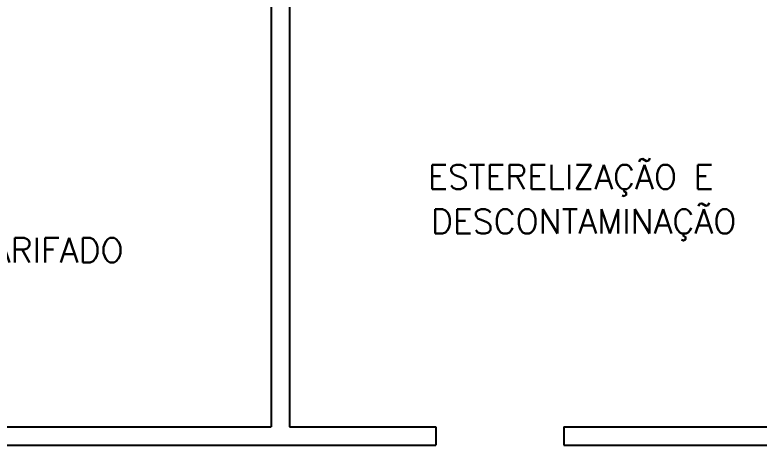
# Model space of a CAD drawing. Header units: millimetres. Extents: x 1887 to 2405, y 1100 to 1335.
# Drawn here: x 2167.41 to 2173.51, y 1267.45 to 1270.98 of the extents above; entities that cross this region are included whole.
import ezdxf

# ---------------------------------------------------------------- set-up
doc = ezdxf.new("R2010")
doc.units = ezdxf.units.MM
doc.layers.add('AR-ALV', color=2, linetype='Continuous')
doc.layers.add('TEXTO', color=2, linetype='Continuous')
doc.styles.add('UNB-100', font='simplex.shx', dxfattribs={"height": 0.2})

msp = doc.modelspace()

# ---------------------------------------------------------------- linework, layer by layer
at = {"layer": 'AR-ALV'}
for p, q in [((2169.5097, 1271.0485), (2169.5097, 1267.5985)), ((2169.6597, 1271.0485), (2169.6597, 1267.5985)), ((2166.0597, 1267.5985), (2169.5097, 1267.5985)), ((2169.6597, 1267.5985), (2170.8597, 1267.5985)), ((2170.8597, 1267.5985), (2170.8597, 1267.4485)), ((2171.9097, 1267.5985), (2171.9097, 1267.4485)), ((2171.9097, 1267.5985), (2171.9097, 1267.4485)), ((2171.9097, 1267.5985), (2174.3847, 1267.5985)), ((2164.7847, 1267.4485), (2170.8597, 1267.4485)), ((2171.9097, 1267.4485), (2174.3847, 1267.4485))]:
    msp.add_line(p, q, dxfattribs=at)

# ---------------------------------------------------------------- texts
at = {"layer": 'TEXTO', "style": 'UNB-100'}
for s, p in [('ESTERELIZAÇÃO E', (2170.7959, 1269.5479)), ('DESCONTAMINAÇÃO', (2170.8195, 1269.1832)), ('ALMOXARIFADO', (2166.3544, 1268.9469))]:
    msp.add_text(s, height=0.2, dxfattribs=at).set_placement(p)

doc.saveas('drawing.dxf')
